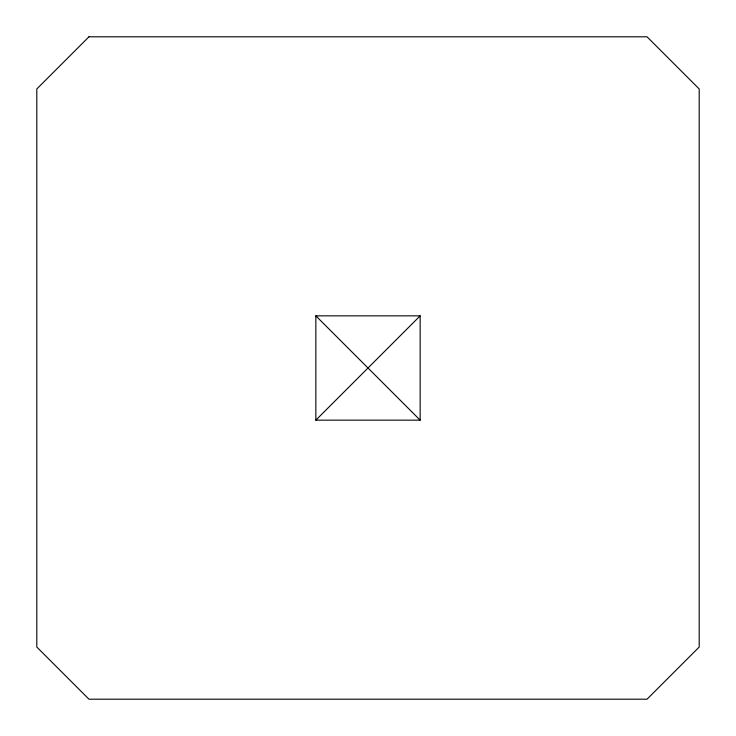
<?xml version="1.0" encoding="UTF-8"?>
<svg xmlns="http://www.w3.org/2000/svg" width="736" height="736" viewBox="0 0 736 736"><rect width="100%" height="100%" fill="white"/><g stroke="black" fill="none" stroke-linecap="round" stroke-linejoin="round"><path stroke-width="1.1" d="M315.845 420.155L420.155 315.845L420.155 420.155L315.845 420.155L315.845 315.845L420.155 315.845M315.845 315.845L420.155 420.155M88.955 36.8L36.8 88.955L36.8 647.045L88.955 699.2L647.045 699.2L699.2 647.045L699.2 88.955L647.045 36.8L88.955 36.8"/></g></svg>
